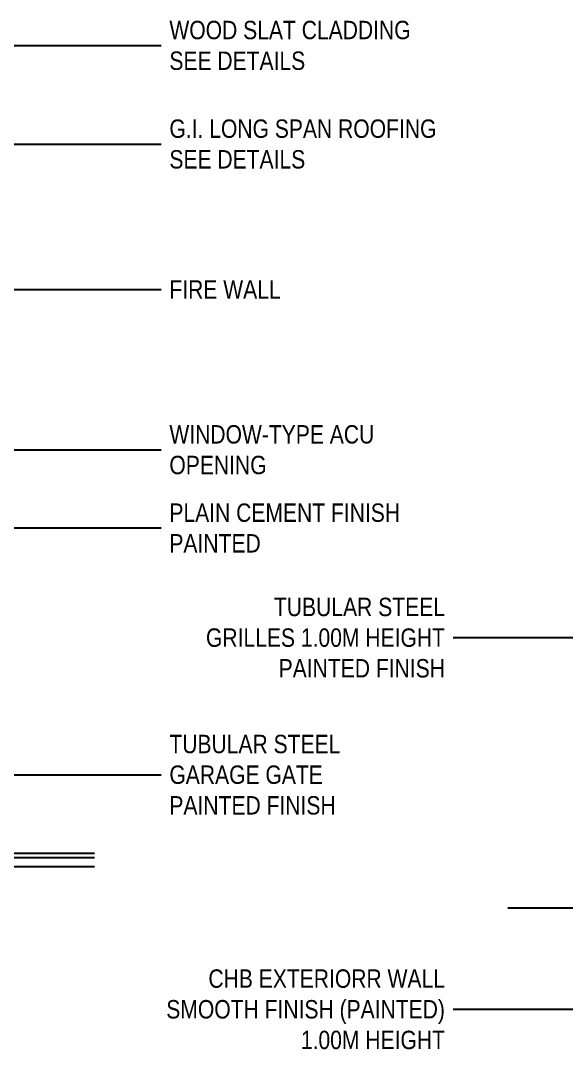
# Model space of a CAD drawing. Header units: inches. Extents: x 7263 to 14962, y 1317 to 2926.
# Drawn here: x 7441.97 to 7447.91, y 1492.34 to 1503.53 of the extents above; entities that cross this region are included whole.
import ezdxf

# ---------------------------------------------------------------- set-up
doc = ezdxf.new("R2010")
doc.units = ezdxf.units.IN
doc.header["$MEASUREMENT"] = 0
doc.layers.add('Layer6', color=6, linetype='Continuous')
doc.layers.add('Layer8', color=8, linetype='Continuous')
doc.styles.get("Standard").update_dxf_attribs({"font": ''})
doc.styles.get('Standard').set_extended_font_data('Tw Cen MT Condensed')
doc.dimstyles.get("Standard").update_dxf_attribs({"dimtxt": 0.2, "dimasz": 0.18, "dimexe": 0.18, "dimexo": 0.0625, "dimgap": 0.09, "dimtad": 0, "dimzin": 0, "dimdsep": 46, "dimtxsty": 'Standard', "dimblk": 'ARCHTICK', "dimcen": 0.09, "dimclrd": 8, "dimclre": 8, "dimclrt": 2, "dimadec": 0, "dimazin": 0, "dimtfac": 1, "dimtofl": 0, "dimtmove": 0, "dimatfit": 3, "dimfxl": 1, "dimtolj": 1, "dimtzin": 0, "dimarcsym": 0})

# ---------------------------------------------------------------- blocks, each defined once
blk = doc.blocks.new('_ArchTick')
at = {"color": 0, "linetype": 'ByBlock', "const_width": 0.15}
blk.add_lwpolyline([(-0.5, -0.5), (0.5, 0.5)], dxfattribs=at)

msp = doc.modelspace()

# ---------------------------------------------------------------- linework, layer by layer
for p, q in [((7440.669, 1494.427), (7442.777, 1494.427)), ((7440.927, 1494.477), (7442.777, 1494.477)), ((7442.777, 1494.327), (7433.827, 1494.327))]:
    msp.add_line(p, q)
at = {"layer": 'Layer8'}
msp.add_line((7468.669, 1493.877), (7447.271, 1493.877), dxfattribs=at)

# ---------------------------------------------------------------- texts
at = {"layer": 'Layer6', "color": 2, "char_height": 0.2}
for s, insert, attachment_point in [('WOOD SLAT CLADDING\\PSEE DETAILS', (7443.591, 1503.255), 4), ('G.I. LONG SPAN ROOFING\\PSEE DETAILS', (7443.591, 1502.183), 4), ('FIRE WALL', (7443.591, 1500.604), 4), ('WINDOW-TYPE ACU\\POPENING', (7443.591, 1498.86), 4), ('PLAIN CEMENT FINISH\\PPAINTED', (7443.591, 1498.01), 4), ('TUBULAR STEEL\\PGRILLES 1.00M HEIGHT\\PPAINTED FINISH', (7446.586, 1496.817), 6), ('TUBULAR STEEL\\PGARAGE GATE\\PPAINTED FINISH', (7443.591, 1495.327), 4), ('CHB EXTERIORR WALL\\PSMOOTH FINISH (PAINTED)\\P1.00M HEIGHT', (7446.586, 1492.777), 6)]:
    msp.add_mtext(s, dxfattribs=dict(at, insert=insert, attachment_point=attachment_point))

# ---------------------------------------------------------------- leaders
at = {"layer": 'Layer6', "annotation_type": 0, "has_hookline": 1}
for points, hookline_direction, text_width in [([(7429.888, 1496.391), (7429.888, 1503.255), (7443.501, 1503.255)], 0, 3.343), ([(7439.442, 1501.571), (7439.442, 1502.183), (7443.501, 1502.183)], 0, 3.819), ([(7440.788, 1500.604), (7443.501, 1500.604)], 0, 1.524), ([(7440.198, 1499.327), (7440.198, 1498.86), (7443.501, 1498.86)], 0, 2.867), ([(7439.945, 1498.01), (7443.501, 1498.01)], 0, 3.248), ([(7450.843, 1495.777), (7449.155, 1496.817), (7446.676, 1496.817)], 1, 3.4), ([(7440.265, 1495.327), (7443.501, 1495.327)], 0, 2.381), ([(7451.865, 1494.86), (7450.003, 1492.777), (7446.676, 1492.777)], 1, 3.962)]:
    msp.add_leader(points, dimstyle='Standard', dxfattribs=dict(at, hookline_direction=hookline_direction, text_width=text_width))

doc.saveas('drawing.dxf')
